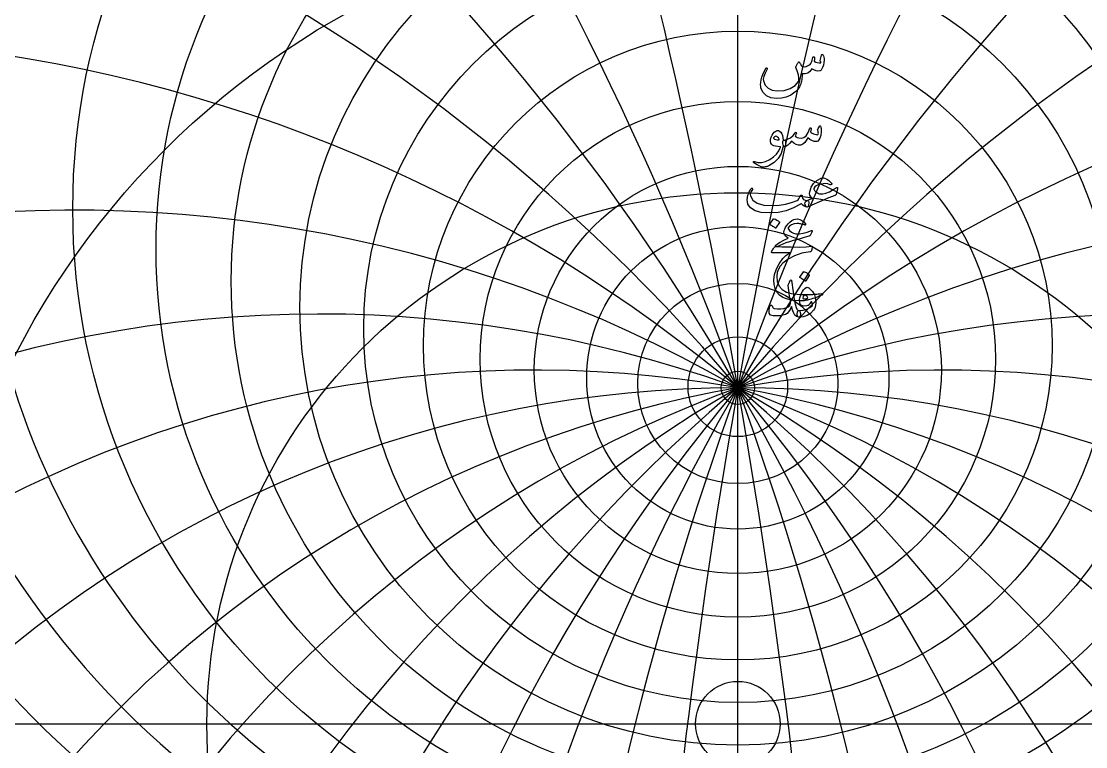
# Model space of a CAD drawing. Header units: millimetres. Extents: x -62 to 62, y -62 to 63.
# Drawn here: x -35.1 to 17.1, y -1.1 to 34.4 of the extents above; entities that cross this region are included whole.
import ezdxf

# ---------------------------------------------------------------- set-up
doc = ezdxf.new("R2010")
doc.units = ezdxf.units.MM
for name, color, linetype in [('CUT_INNER', 6, 'Continuous'), ('CUT_OUTER', 1, 'Continuous'), ('ENGRAVE', 7, 'Continuous'), ('ENGRAVE_FINE', 8, 'Continuous'), ('TEXT', 5, 'Continuous')]:
    doc.layers.add(name, color=color, linetype=linetype)

msp = doc.modelspace()

# ---------------------------------------------------------------- linework, layer by layer
at = {"layer": 'CUT_INNER'}
msp.add_circle((0, 0), 2.075, dxfattribs=at)
at = {"layer": 'CUT_OUTER'}
msp.add_arc((-0.0002, -0.0002), 61.6124, 137.460696, 87.802279, dxfattribs=at)
at = {"layer": 'ENGRAVE'}
for points in [[(0, -60.75), (0, 60.75)], [(-60.75, 0), (60.75, 0)]]:
    msp.add_lwpolyline(points, dxfattribs=at)
for centre, radius in [((0, 0), 60.75), ((0, 25.233), 32.6093), ((0, 23.2838), 28.525), ((0, 21.7056), 24.8411), ((0, 20.4228), 21.4699), ((0, 0), 39.7663), ((0, 19.3807), 18.3451), ((0, 18.5387), 15.4149), ((0, 17.867), 12.6376), ((0, 17.3432), 9.9789), ((0, 0), 26.0306), ((0, 16.9509), 7.41), ((0, 16.6784), 4.9054), ((0, 16.518), 2.4425), ((0, 16.465), 0.81)]:
    msp.add_circle(centre, radius, dxfattribs=at)
for centre, radius, start, end in [((0, 27.6592), 37.2123, 131.54082, 48.45918), ((0, 30.7147), 42.5003, 158.87593, 21.12407), ((0, 34.6261), 48.7145, 177.98716, 2.01284), ((0, 39.7432), 56.2217, 193.58708, 346.41292), ((0, -39.7894), 56.2544, 45.01667, 134.98333), ((0, -39.7894), 56.2544, 45.01667, 134.98333), ((-12.2143, 45.5843), 61.7129, 218.740683, 261.906834)]:
    msp.add_arc(centre, radius, start, end, dxfattribs=at)
at = {"layer": 'ENGRAVE_FINE'}
for centre, radius, start, end in [((-319.0346, -39.7894), 323.9563, 4.152572, 17.901565), ((-319.0346, -39.7894), 323.9563, 4.152572, 17.901565), ((319.0346, -39.7894), 323.9563, 162.098435, 175.847428), ((319.0346, -39.7894), 323.9563, 162.098435, 175.847428), ((-154.5577, -39.7894), 164.4769, 8.358017, 35.97743), ((-154.5577, -39.7894), 164.4769, 8.358017, 35.97743), ((154.5577, -39.7894), 164.4769, 144.02257, 171.641983), ((154.5577, -39.7894), 164.4769, 144.02257, 171.641983), ((-97.4355, -39.7894), 112.5088, 12.671638, 54.3922), ((-97.4355, -39.7894), 112.5088, 12.671638, 54.3922), ((97.4355, -39.7894), 112.5088, 125.6078, 167.328362), ((97.4355, -39.7894), 112.5088, 125.6078, 167.328362), ((-67.0414, -39.7894), 87.5163, 17.153802, 73.277838), ((-67.0414, -39.7894), 87.5163, 17.153802, 73.277838), ((67.0414, -39.7894), 87.5163, 106.722162, 162.846198), ((67.0414, -39.7894), 87.5163, 106.722162, 162.846198), ((-47.2031, -39.7894), 73.4349, 21.873002, 92.678933), ((-47.2031, -39.7894), 73.4349, 21.873002, 92.678933), ((47.2031, -39.7894), 73.4349, 87.321067, 158.126998), ((47.2031, -39.7894), 73.4349, 87.321067, 158.126998), ((-32.4785, -39.7894), 64.957, 26.909615, 108.663414), ((-32.4785, -39.7894), 64.957, 26.909615, 108.663414), ((32.4785, -39.7894), 64.957, 71.336586, 153.090385), ((32.4785, -39.7894), 64.957, 71.336586, 153.090385), ((-20.4749, -39.7894), 59.8647, 32.360678, 118.765767), ((-20.4749, -39.7894), 59.8647, 32.360678, 118.765767), ((20.4749, -39.7894), 59.8647, 61.234233, 147.639322), ((20.4749, -39.7894), 59.8647, 61.234233, 147.639322), ((-9.9192, -39.7894), 57.1222, 38.34609, 127.43566), ((-9.9192, -39.7894), 57.1222, 38.34609, 127.43566), ((9.9192, -39.7894), 57.1222, 52.56434, 141.65391), ((9.9192, -39.7894), 57.1222, 52.56434, 141.65391)]:
    msp.add_arc(centre, radius, start, end, dxfattribs=at)
at = {"layer": 'TEXT'}
for points in [[(4.0993, 32.774), (4.1056, 32.7897), (4.1137, 32.8009), (4.1236, 32.8077), (4.1352, 32.8099), (4.1503, 32.8081), (4.1631, 32.8027), (4.1736, 32.7937), (4.182, 32.7812), (4.2024, 32.7363), (4.217, 32.6806), (4.2257, 32.6141), (4.2287, 32.5369), (4.2208, 32.4107), (4.1972, 32.2908), (4.1579, 32.1771), (4.1029, 32.0698), (4.084, 32.044), (4.0634, 32.024), (4.0409, 32.0099), (4.0167, 32.0015), (3.9289, 31.9959), (3.8344, 32.0114), (3.7331, 32.048), (3.6251, 32.1057), (3.5341, 31.9811), (3.4266, 31.8983), (3.3024, 31.8572), (3.1616, 31.8578), (3.157, 31.7821), (3.1504, 31.7092), (3.1417, 31.6392), (3.1311, 31.5722), (3.1184, 31.5077), (3.1037, 31.4451), (3.087, 31.3846), (3.0682, 31.3261), (3.0246, 31.2206), (2.9658, 31.1231), (2.8917, 31.0338), (2.8023, 30.9525), (2.5933, 30.8132), (2.3721, 30.7153), (2.1388, 30.6588), (1.8934, 30.6435), (1.617, 30.681), (1.3985, 30.7791), (1.2379, 30.9379), (1.1353, 31.1573), (1.1214, 31.2363), (1.1191, 31.3297), (1.1286, 31.4375), (1.1497, 31.5596), (1.1836, 31.6935), (1.2314, 31.8327), (1.2932, 31.9773), (1.3688, 32.1273), (1.3749, 32.1367), (1.3823, 32.1435), (1.3911, 32.1475), (1.4012, 32.1489), (1.4113, 32.148), (1.42, 32.1453), (1.4274, 32.1408), (1.4335, 32.1345), (1.4375, 32.1253), (1.4389, 32.1156), (1.4375, 32.1055), (1.4335, 32.095), (1.3374, 31.8953), (1.2754, 31.7312), (1.2476, 31.6025), (1.2539, 31.5093), (1.3446, 31.3039), (1.4874, 31.1546), (1.6823, 31.0614), (1.9293, 31.0243), (2.2747, 31.0463), (2.567, 31.1339), (2.8064, 31.287), (2.9928, 31.5057), (2.9921, 31.6499), (2.9685, 31.8022), (2.922, 31.9625), (2.8526, 32.1309), (2.8439, 32.148), (2.8392, 32.1632), (2.8385, 32.1767), (2.8419, 32.1884), (2.8612, 32.2285), (2.8796, 32.2661), (2.8971, 32.3012), (2.9137, 32.3339), (2.9294, 32.3636), (2.9443, 32.39), (2.9582, 32.413), (2.9712, 32.4327), (2.9786, 32.441), (2.9865, 32.4444), (2.9948, 32.4428), (3.0035, 32.4363), (3.008, 32.4313), (3.0143, 32.4237), (3.0224, 32.4134), (3.0323, 32.4003), (3.0435, 32.3846), (3.0556, 32.3662), (3.0687, 32.3451), (3.0826, 32.3213), (3.1109, 32.2755), (3.1347, 32.2423), (3.154, 32.2216), (3.1688, 32.2135), (3.2622, 32.2057), (3.3556, 32.2216), (3.449, 32.2613), (3.5424, 32.3249), (3.5764, 32.3671), (3.6098, 32.4363), (3.6428, 32.5324), (3.6754, 32.6554), (3.6785, 32.6671), (3.6844, 32.677), (3.6929, 32.6851), (3.7041, 32.6914), (3.7147, 32.6954), (3.7248, 32.6967), (3.7344, 32.6954), (3.7436, 32.6914), (3.7573, 32.6689), (3.7625, 32.6267), (3.7591, 32.5647), (3.7472, 32.483), (3.8198, 32.4385), (3.8972, 32.4093), (3.9796, 32.3954), (4.067, 32.3967), (4.0659, 32.423), (4.0625, 32.4444), (4.0569, 32.4607), (4.049, 32.4722), (4.04, 32.483), (4.0346, 32.4938), (4.0329, 32.5045), (4.0346, 32.5153)], [(4.0149, 29.3113), (4.0227, 29.3167), (4.032, 29.3149), (4.0425, 29.3059), (4.0544, 29.2897), (4.0672, 29.2623), (4.0769, 29.2233), (4.0834, 29.1725), (4.0867, 29.1101), (4.0879, 29.0391), (4.084, 28.97), (4.0753, 28.9026), (4.0616, 28.837), (4.0216, 28.7095), (3.9772, 28.6179), (3.9282, 28.5622), (3.8748, 28.5424), (3.7484, 28.5499), (3.6314, 28.5829), (3.5238, 28.6415), (3.4257, 28.7257), (3.3583, 28.593), (3.2784, 28.4895), (3.1859, 28.4151), (3.0808, 28.37), (2.9705, 28.3601), (2.8589, 28.388), (2.746, 28.4535), (2.6317, 28.5568), (2.5392, 28.4389), (2.4485, 28.3547), (2.3595, 28.3042), (2.2724, 28.2874), (2.2549, 28.2972), (2.2383, 28.3269), (2.2226, 28.3763), (2.2077, 28.4454), (2.2024, 28.5137), (2.2113, 28.564), (2.2347, 28.5963), (2.2724, 28.6107), (2.4381, 28.6482), (2.5832, 28.7212), (2.7076, 28.8296), (2.8113, 28.9736), (2.8169, 28.9814), (2.823, 28.987), (2.8295, 28.9904), (2.8365, 28.9915), (2.845, 28.9906), (2.8526, 28.9879), (2.8594, 28.9835), (2.8652, 28.9772), (2.8686, 28.9579), (2.8607, 28.9251), (2.8416, 28.8788), (2.8113, 28.8191), (2.8511, 28.7731), (2.9128, 28.7391), (2.9966, 28.7174), (3.1023, 28.7077), (3.2341, 28.7353), (3.3493, 28.8254), (3.4479, 28.9778), (3.5299, 29.1927), (3.5339, 29.2037), (3.5389, 29.2116), (3.5447, 29.2163), (3.5514, 29.2179), (3.5615, 29.217), (3.5703, 29.2143), (3.5777, 29.2098), (3.5838, 29.2035), (3.5883, 29.1945), (3.5909, 29.1855), (3.5918, 29.1766), (3.5909, 29.1676), (3.555, 29.0167), (3.597, 28.9794), (3.6475, 28.9466), (3.7066, 28.9183), (3.7742, 28.8945), (3.84, 28.879), (3.89, 28.8757), (3.9244, 28.8844), (3.943, 28.9053), (3.9491, 28.9372), (3.9457, 28.9826), (3.9329, 29.0414), (3.9107, 29.1137), (3.9145, 29.1341), (3.9332, 29.1739), (3.9666, 29.2329), (4.0149, 29.3113)], [(2.2006, 28.2478), (2.1163, 27.9521), (1.9751, 27.7044), (1.7768, 27.5048), (1.5215, 27.3532), (1.4858, 27.3379), (1.4506, 27.3241), (1.4158, 27.3118), (1.3814, 27.3012), (1.3477, 27.2923), (1.3149, 27.2854), (1.2831, 27.2806), (1.2521, 27.2778), (1.1748, 27.2888), (1.0724, 27.329), (0.9449, 27.3984), (0.7922, 27.497), (0.7758, 27.5111), (0.7662, 27.5248), (0.7632, 27.538), (0.7671, 27.5508), (0.7756, 27.5607), (0.7868, 27.5652), (0.8007, 27.5643), (0.8173, 27.558), (0.9761, 27.5066), (1.1542, 27.5068), (1.3515, 27.5587), (1.5682, 27.6622), (1.7452, 27.7824), (1.8916, 27.9236), (2.0074, 28.0859), (2.0928, 28.2694), (2.0921, 28.2759), (2.0901, 28.2811), (2.0867, 28.2849), (2.082, 28.2874), (1.9583, 28.2945), (1.853, 28.3089), (1.7661, 28.3305), (1.6976, 28.3592), (1.6446, 28.4037), (1.6113, 28.4652), (1.5979, 28.5438), (1.6042, 28.6394), (1.6062, 28.6521), (1.6087, 28.665), (1.6116, 28.6782), (1.6149, 28.6915), (1.6188, 28.7054), (1.623, 28.7198), (1.6277, 28.735), (1.6329, 28.7508), (1.6751, 28.8534), (1.7263, 28.9385), (1.7865, 29.0061), (1.8557, 29.0562), (1.9264, 29.0836), (1.9913, 29.0832), (2.0503, 29.0549), (2.1036, 28.9987), (2.15, 28.9206), (2.1853, 28.8299), (2.2093, 28.7266), (2.2221, 28.6107), (2.2292, 28.6108), (2.236, 28.6112), (2.2427, 28.6117), (2.2491, 28.6125), (2.2555, 28.6133), (2.2621, 28.6139), (2.2689, 28.6142), (2.276, 28.6143), (2.3003, 28.6091), (2.3191, 28.5936), (2.3326, 28.5678), (2.3407, 28.5317), (2.344, 28.4919), (2.3434, 28.4517), (2.3387, 28.4111), (2.3299, 28.37), (2.3184, 28.3338), (2.3056, 28.308), (2.2915, 28.2925), (2.276, 28.2874), (2.2077, 28.2874), (2.2073, 28.2808), (2.2059, 28.2721), (2.2037, 28.2611), (2.2006, 28.2478)], [(2.0281, 28.6502), (1.9904, 28.716), (1.9491, 28.7625), (1.9042, 28.7897), (1.8557, 28.7975), (1.8267, 28.7899), (1.8009, 28.7778), (1.7782, 28.7612), (1.7586, 28.74), (1.7524, 28.7288), (1.7515, 28.7167), (1.756, 28.7037), (1.7658, 28.6897), (1.8029, 28.6572), (1.8565, 28.635), (1.9268, 28.6231), (2.0137, 28.6215), (2.0227, 28.6233), (2.0281, 28.6287), (2.0299, 28.6377), (2.0281, 28.6502)], [(4.8897, 26.2279), (4.8179, 25.9405), (4.8098, 25.9266), (4.7963, 25.9135), (4.7774, 25.9014), (4.7532, 25.8902), (4.6994, 25.8712), (4.6423, 25.8502), (4.5818, 25.8272), (4.5179, 25.8022), (4.4506, 25.7753), (4.38, 25.7469), (4.306, 25.7169), (4.2287, 25.6854), (3.4023, 25.3261), (3.3646, 25.3344), (3.3341, 25.3594), (3.3107, 25.4009), (3.2945, 25.4591), (3.2918, 25.5208), (3.3089, 25.5731), (3.3457, 25.616), (3.4023, 25.6495), (3.4094, 25.6527), (3.4234, 25.6589), (3.4444, 25.668), (3.4724, 25.68), (3.5071, 25.6947), (3.5483, 25.7119), (3.596, 25.7315), (3.6502, 25.7537), (3.5804, 25.8253), (3.5362, 25.9037), (3.5175, 25.9888), (3.5245, 26.0806), (3.5936, 26.2991), (3.7113, 26.4839), (3.8775, 26.635), (4.0921, 26.7524), (4.1391, 26.7634), (4.1936, 26.7605), (4.2558, 26.7437), (4.3257, 26.7129), (4.3982, 26.6709), (4.4649, 26.624), (4.5257, 26.5721), (4.5807, 26.5153), (4.5962, 26.4944), (4.6032, 26.4749), (4.6016, 26.4567), (4.5915, 26.4399), (4.5763, 26.4268), (4.5592, 26.4201), (4.5403, 26.4197), (4.5197, 26.4255), (4.4121, 26.4594), (4.2978, 26.4749), (4.1768, 26.472), (4.049, 26.4506), (3.9334, 26.4161), (3.8415, 26.3698), (3.7735, 26.3119), (3.7293, 26.2423), (3.7248, 26.2113), (3.7365, 26.1758), (3.7643, 26.1358), (3.8083, 26.0914), (3.8586, 26.051), (3.9089, 26.0195), (3.9592, 25.9971), (4.0095, 25.9836), (4.1602, 25.9798), (4.3212, 26.0114), (4.4925, 26.0786), (4.6742, 26.1812), (4.6937, 26.1935), (4.7128, 26.2054), (4.7314, 26.2169), (4.7496, 26.2279), (4.7671, 26.2382), (4.7837, 26.2477), (4.7995, 26.2562), (4.8143, 26.2638), (4.8554, 26.2831), (4.8816, 26.2836), (4.8931, 26.2652), (4.8897, 26.2279)], [(0.6611, 26.2387), (0.6739, 26.2526), (0.6871, 26.2584), (0.7008, 26.2562), (0.715, 26.2459), (0.7257, 26.2324), (0.7293, 26.2171), (0.7257, 26.2001), (0.715, 26.1812), (0.6602, 26.0963), (0.6251, 26.0177), (0.6099, 25.9454), (0.6144, 25.8794), (0.7269, 25.6625), (0.9458, 25.5111), (1.2712, 25.4254), (1.703, 25.4052), (2.0234, 25.4287), (2.3308, 25.4779), (2.6252, 25.5527), (2.9065, 25.6531), (2.9562, 25.6825), (2.9972, 25.7276), (3.0298, 25.7885), (3.0538, 25.865), (3.0619, 25.8868), (3.0754, 25.9019), (3.0942, 25.9102), (3.1185, 25.9117), (3.1358, 25.9043), (3.1481, 25.8893), (3.1556, 25.8666), (3.158, 25.8363), (3.1749, 25.7613), (3.2218, 25.7052), (3.2988, 25.6679), (3.4059, 25.6495), (3.4445, 25.6409), (3.4706, 25.6189), (3.4841, 25.5834), (3.485, 25.5345), (3.4719, 25.4433), (3.4544, 25.3782), (3.4324, 25.3391), (3.4059, 25.3261), (3.3271, 25.3364), (3.2523, 25.3674), (3.1816, 25.4191), (3.1149, 25.4914), (3.1093, 25.4943), (3.0996, 25.4923), (3.0859, 25.4853), (3.0682, 25.4734), (2.7332, 25.2848), (2.3676, 25.1501), (1.9715, 25.0692), (1.5449, 25.0423), (1.1506, 25.0692), (0.8443, 25.1501), (0.626, 25.2848), (0.4958, 25.4734), (0.4662, 25.5787), (0.4563, 25.6863), (0.4662, 25.7961), (0.4958, 25.9081), (0.5358, 26.0123), (0.5766, 26.1022), (0.6184, 26.1776), (0.6611, 26.2387)], [(1.7497, 24.7477), (1.7542, 24.7522), (1.7604, 24.7549), (1.7685, 24.7558), (1.7784, 24.7549), (1.8482, 24.7266), (1.914, 24.692), (1.9758, 24.6511), (2.0335, 24.604), (2.0391, 24.5968), (2.0416, 24.5896), (2.0409, 24.5824), (2.0371, 24.5752), (1.8682, 24.3022), (1.8619, 24.2957), (1.8539, 24.2941), (1.844, 24.2975), (1.8323, 24.3058), (1.8222, 24.313), (1.8063, 24.3237), (1.7845, 24.3381), (1.7569, 24.3561), (1.7229, 24.3776), (1.6823, 24.4028), (1.6349, 24.4315), (1.5808, 24.4639), (1.5736, 24.4693), (1.57, 24.4746), (1.57, 24.48), (1.5736, 24.4854)], [(3.6448, 24.173), (3.6478, 24.1477), (3.6314, 24.1003), (3.5957, 24.0309), (3.5406, 23.9395), (3.529, 23.9247), (3.5155, 23.9126), (3.5002, 23.9031), (3.4832, 23.8964), (3.2532, 23.8331), (3.0484, 23.776), (2.8688, 23.7253), (2.7143, 23.6808), (2.585, 23.6429), (2.4808, 23.6117), (2.4017, 23.5872), (2.3479, 23.5694), (1.9131, 23.3754), (1.8826, 23.3732), (1.8592, 23.3772), (1.8431, 23.3876), (1.8341, 23.4042), (1.8339, 23.4102), (1.8368, 23.4176), (1.8429, 23.4264), (1.8521, 23.4365), (1.9405, 23.5196), (2.073, 23.6072), (2.2495, 23.6992), (2.47, 23.7958), (2.4101, 23.847), (2.3595, 23.8964), (2.3184, 23.944), (2.2868, 23.9898), (2.2672, 24.0399), (2.2625, 24.1003), (2.2726, 24.171), (2.2976, 24.2521), (2.338, 24.3365), (2.3946, 24.4209), (2.4673, 24.5054), (2.5562, 24.5898), (2.653, 24.6628), (2.7458, 24.7128), (2.8344, 24.74), (2.9191, 24.7443), (3.0338, 24.7211), (3.1374, 24.6733), (3.2297, 24.6008), (3.3107, 24.5036), (3.3179, 24.4914), (3.3215, 24.4802), (3.3215, 24.4699), (3.3179, 24.4604), (3.31, 24.4517), (3.3008, 24.447), (3.2903, 24.4463), (3.2784, 24.4497), (3.2255, 24.4665), (3.1746, 24.4811), (3.1258, 24.4935), (3.079, 24.5036), (3.0344, 24.5112), (2.9923, 24.5161), (2.9527, 24.5184), (2.9155, 24.5179), (2.7608, 24.4997), (2.6308, 24.456), (2.5255, 24.3866), (2.4449, 24.2916), (2.5306, 24.1786), (2.6263, 24.0949), (2.7318, 24.0403), (2.8472, 24.0149), (3.019, 24.0131), (3.2038, 24.0401), (3.4017, 24.0958), (3.6125, 24.1802), (3.6213, 24.1825), (3.6296, 24.182), (3.6374, 24.1789), (3.6448, 24.173)], [(2.1538, 23.3862), (2.6148, 23.37), (3.0134, 23.3682), (3.3496, 23.3808), (3.6233, 23.4078), (3.6317, 23.4088), (3.639, 23.4082), (3.6452, 23.4061), (3.6502, 23.4024), (3.6539, 23.3973), (3.6561, 23.3912), (3.6566, 23.3839), (3.6556, 23.3754), (3.6485, 23.3427), (3.6417, 23.3126), (3.6351, 23.2852), (3.6287, 23.2605), (3.6225, 23.2385), (3.6165, 23.2192), (3.6108, 23.2025), (3.6053, 23.1886), (3.5936, 23.1664), (3.5802, 23.15), (3.5649, 23.1394), (3.5478, 23.1347), (3.1329, 23.0595), (2.7718, 22.9416), (2.4646, 22.7811), (2.2113, 22.5778), (2.0833, 22.4317), (1.9904, 22.277), (1.9324, 22.1137), (1.9095, 21.9419), (1.9315, 21.6723), (2.0191, 21.4524), (2.1723, 21.2824), (2.391, 21.1623), (2.5044, 21.1259), (2.629, 21.0958), (2.7648, 21.072), (2.9119, 21.0545), (3.07, 21.0431), (3.2389, 21.0375), (3.4185, 21.0377), (3.6089, 21.0437), (3.6766, 21.0476), (3.7432, 21.0518), (3.8086, 21.0565), (3.873, 21.0617), (3.9357, 21.0673), (3.9965, 21.0734), (4.0552, 21.0799), (4.1119, 21.0869), (4.1292, 21.0878), (4.1415, 21.0833), (4.1489, 21.0734), (4.1514, 21.0581), (4.1501, 21.0404), (4.146, 21.0267), (4.1393, 21.017), (4.1299, 21.0114), (4.0284, 20.9685), (3.9323, 20.9297), (3.8415, 20.8949), (3.7562, 20.8641), (3.6765, 20.8372), (3.6026, 20.8138), (3.5346, 20.7941), (3.4724, 20.7779), (3.4139, 20.766), (3.357, 20.7554), (3.3016, 20.7462), (3.2478, 20.7384), (3.1954, 20.7323), (3.1441, 20.7285), (3.0939, 20.7269), (3.0448, 20.7276), (2.7098, 20.7536), (2.4305, 20.8102), (2.2068, 20.8973), (2.0389, 21.015), (1.9156, 21.1621), (1.8296, 21.3339), (1.7809, 21.5303), (1.7694, 21.7515), (1.8047, 22.0259), (1.8889, 22.2922), (2.022, 22.5505), (2.2041, 22.8006), (2.2753, 22.8763), (2.3559, 22.9488), (2.446, 23.0182), (2.5455, 23.0844), (1.676, 23.0916), (1.6551, 23.1006), (1.6464, 23.1168), (1.6497, 23.1401), (1.6652, 23.1706), (1.6944, 23.2151), (1.7209, 23.2551), (1.7447, 23.2906), (1.7658, 23.3215), (1.7842, 23.3478), (1.8, 23.3691), (1.813, 23.3855), (1.8233, 23.397), (1.8467, 23.399), (1.9095, 23.3979), (2.0119, 23.3936), (2.1538, 23.3862)], [(3.2119, 22.1532), (3.2164, 22.1577), (3.2227, 22.1604), (3.2308, 22.1613), (3.2407, 22.1604), (3.3105, 22.1321), (3.3763, 22.0975), (3.438, 22.0567), (3.4957, 22.0095), (3.5014, 22.0023), (3.5038, 21.9951), (3.5031, 21.9879), (3.4993, 21.9808), (3.3305, 21.7077), (3.3242, 21.7012), (3.3161, 21.6996), (3.3062, 21.703), (3.2945, 21.7113), (3.2844, 21.7185), (3.2685, 21.7293), (3.2467, 21.7436), (3.2191, 21.7616), (3.1852, 21.7832), (3.1445, 21.8083), (3.0972, 21.837), (3.0431, 21.8694), (3.0359, 21.8748), (3.0323, 21.8802), (3.0323, 21.8855), (3.0359, 21.8909)], [(2.9892, 20.2491), (3.0152, 20.2365), (3.0359, 20.2167), (3.0511, 20.1898), (3.061, 20.1556), (3.0675, 20.1134), (3.0691, 20.073), (3.0657, 20.0344), (3.0574, 19.9976), (3.0451, 19.9661), (3.0296, 19.9437), (3.0109, 19.9302), (2.9892, 19.9257), (2.8816, 19.9556), (2.7925, 20.0308), (2.7217, 20.1514), (2.6694, 20.3173), (2.6627, 20.3459), (2.6568, 20.3708), (2.6519, 20.3918), (2.6479, 20.4089), (2.6447, 20.4223), (2.6425, 20.4318), (2.6411, 20.4376), (2.6407, 20.4395), (2.6353, 20.45), (2.6299, 20.4529), (2.6245, 20.4482), (2.6191, 20.4359), (2.558, 20.298), (2.4898, 20.1898), (2.4143, 20.1112), (2.3317, 20.0622), (2.2118, 20.0245), (2.0712, 20.0012), (1.91, 19.9922), (1.7281, 19.9976), (1.6066, 20.0351), (1.5404, 20.126), (1.5294, 20.2704), (1.5736, 20.4682), (1.5837, 20.492), (1.5961, 20.5095), (1.6107, 20.5208), (1.6275, 20.5257), (1.6441, 20.5241), (1.6581, 20.5158), (1.6693, 20.5008), (1.6778, 20.479), (1.696, 20.4325), (1.7182, 20.3973), (1.7445, 20.3732), (1.7748, 20.3604), (1.9448, 20.3344), (2.1062, 20.3317), (2.2592, 20.3523), (2.4035, 20.3964), (2.4662, 20.4291), (2.5176, 20.4736), (2.5578, 20.5297), (2.5868, 20.5975), (2.585, 20.6297), (2.576, 20.7044), (2.5598, 20.8219), (2.5365, 20.982), (2.5246, 21.0676), (2.514, 21.145), (2.5048, 21.214), (2.497, 21.2748), (2.4902, 21.3268), (2.4844, 21.3695), (2.4794, 21.4031), (2.4754, 21.4275), (2.472, 21.4647), (2.4727, 21.4975), (2.4774, 21.5258), (2.4862, 21.5496), (2.5001, 21.5792), (2.5131, 21.6067), (2.5252, 21.6321), (2.5365, 21.6556), (2.5466, 21.6771), (2.5553, 21.6965), (2.5627, 21.7139), (2.5688, 21.7293), (2.5751, 21.7416), (2.5832, 21.7499), (2.5931, 21.7542), (2.6047, 21.7544), (2.6175, 21.7495), (2.6272, 21.7418), (2.6337, 21.7315), (2.6371, 21.7185), (2.659, 21.5347), (2.6815, 21.3606), (2.7048, 21.1961), (2.7287, 21.0413), (2.7531, 20.8961), (2.7776, 20.7606), (2.8025, 20.6347), (2.8275, 20.5185), (2.8578, 20.4101), (2.8949, 20.329), (2.9386, 20.2753), (2.9892, 20.2491)], [(3.4023, 21.3951), (3.427, 21.3915), (3.4544, 21.3808), (3.4845, 21.3628), (3.5173, 21.3377), (3.6576, 21.1881), (3.7553, 21.0197), (3.8103, 20.8324), (3.8227, 20.6263), (3.8117, 20.519), (3.7894, 20.4233), (3.756, 20.3393), (3.7113, 20.267), (3.5665, 20.1177), (3.3978, 20.011), (3.2054, 19.947), (2.9892, 19.9257), (2.9674, 19.9309), (2.9487, 19.9464), (2.9332, 19.9722), (2.9209, 20.0083), (2.9163, 20.0283), (2.9133, 20.0488), (2.9118, 20.0696), (2.9119, 20.091), (2.9132, 20.1121), (2.9151, 20.1323), (2.9176, 20.1516), (2.9209, 20.17), (2.9306, 20.2019), (2.9452, 20.2257), (2.9647, 20.2414), (2.9892, 20.2491), (3.1998, 20.2773), (3.3826, 20.3299), (3.5375, 20.4067), (3.6646, 20.5077), (3.6585, 20.5583), (3.6511, 20.5984), (3.6424, 20.6283), (3.6323, 20.6478), (3.6201, 20.6647), (3.6089, 20.6757), (3.5986, 20.6809), (3.5891, 20.6802), (3.5826, 20.6779), (3.5775, 20.6748), (3.5737, 20.6708), (3.5712, 20.6658), (3.5366, 20.5949), (3.4939, 20.5401), (3.4432, 20.5014), (3.3844, 20.479), (3.2135, 20.4657), (3.096, 20.5122), (3.032, 20.6184), (3.0215, 20.7844), (3.0359, 20.8796), (3.0646, 20.9784), (3.1077, 21.0808), (3.1652, 21.1868), (3.2258, 21.2779), (3.2856, 21.343), (3.3444, 21.3821), (3.4023, 21.3951)], [(3.2838, 21.0071), (3.2481, 20.997), (3.22, 20.9703), (3.1996, 20.927), (3.1868, 20.867), (3.187, 20.8576), (3.1877, 20.8508), (3.1888, 20.8468), (3.1904, 20.8454), (3.2265, 20.8367), (3.2631, 20.832), (3.3002, 20.8313), (3.3377, 20.8347), (3.3707, 20.8416), (3.3978, 20.8517), (3.4192, 20.865), (3.4347, 20.8814), (3.3942, 20.9391), (3.3556, 20.9793), (3.3188, 21.002), (3.2838, 21.0071)]]:
    msp.add_lwpolyline(points, close=True, dxfattribs=at)

doc.saveas('drawing.dxf')
